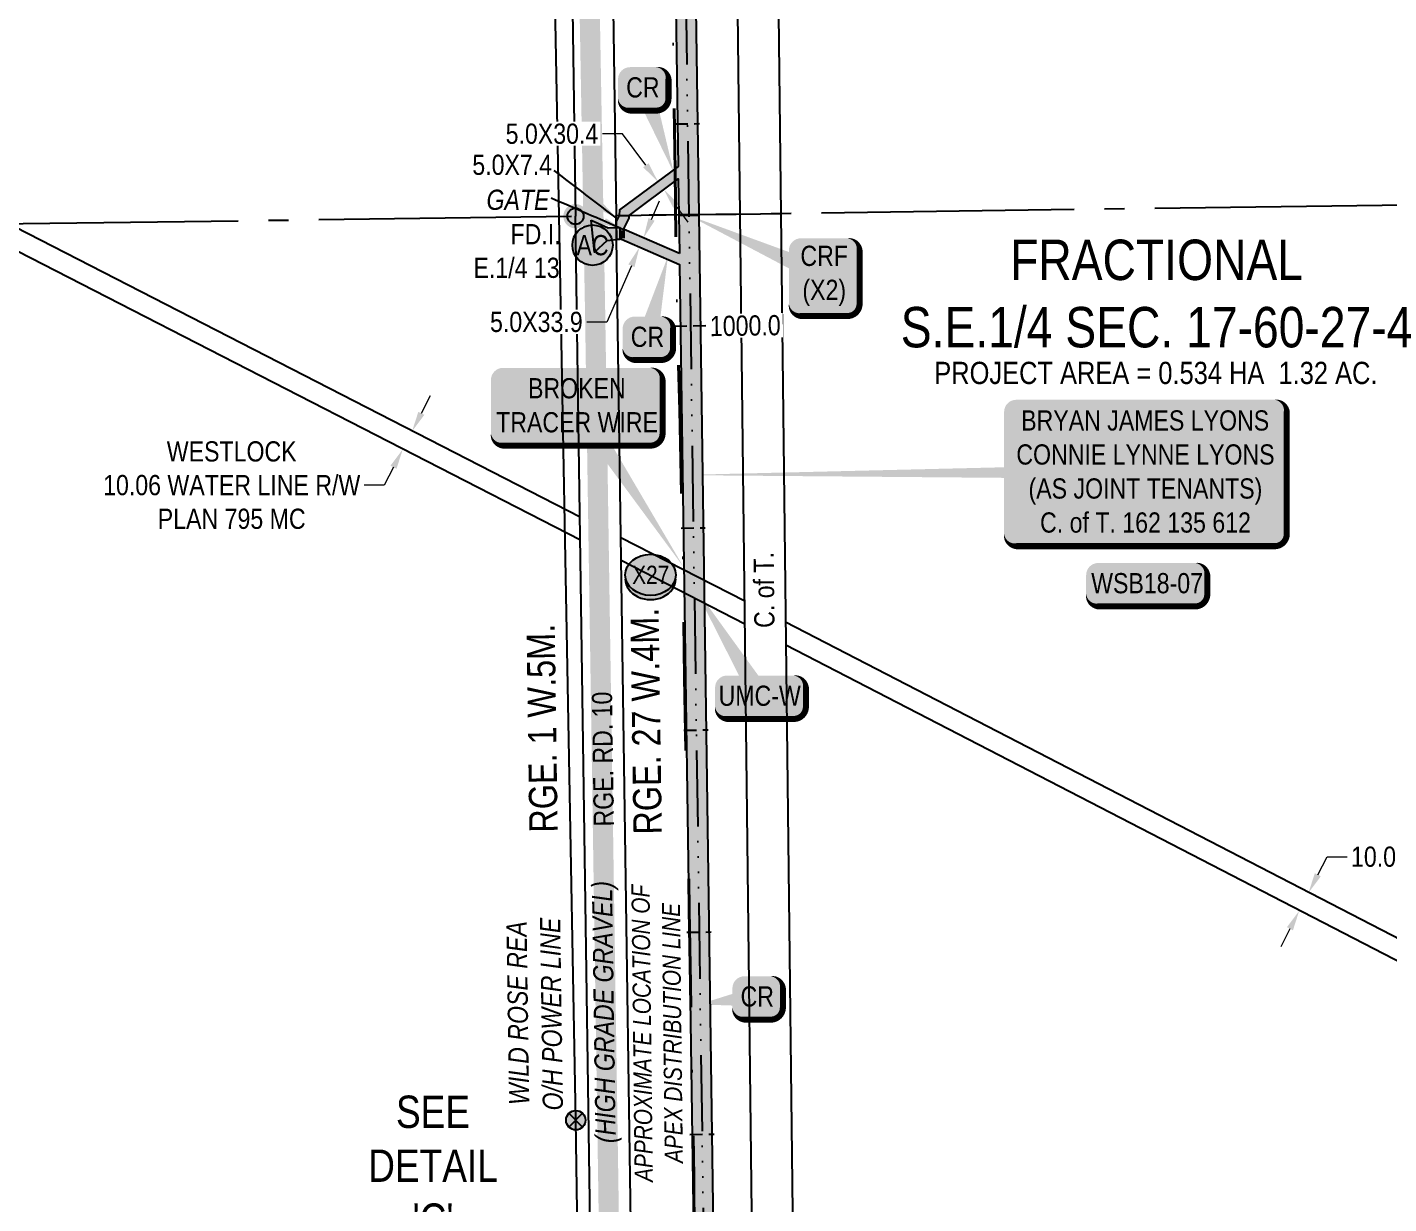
# Model space of a CAD drawing. Extents: x 57693 to 70573, y 5994359 to 6008381.
# Drawn here: x 64818 to 65492, y 6002083 to 6002665 of the extents above; entities that cross this region are included whole.
import ezdxf
from ezdxf.enums import TextEntityAlignment as Align

# ---------------------------------------------------------------- set-up
doc = ezdxf.new("R2010")
doc.units = 0
doc.header["$LTSCALE"] = 5
doc.header["$PDSIZE"] = -3
for name, pattern in [('COOP2', [10, 5, -1, 0, -1, 0, -1, 0, -1, 0, -1]), ('DASHDOT', [25.4, 12.7, -6.35, 0, -6.35]), ('foc-QUARTERLINE', [33, 25, -3, 2, -3]), ('foc-TIELINE', [1.875, 1.25, -0.625])]:
    doc.linetypes.add(name, pattern=pattern)
doc.layers.get('Defpoints').update_dxf_attribs({"color": 9})
for name, color, linetype in [('AS-FENCE', 48, 'foc-FENCE'), ('AS-OWNER', 7, 'Continuous'), ('AS-POWER', 104, 'foc-POWER'), ('AS-POWER-EXISTING-PP', 72, 'Continuous'), ('AS-POWER-T', 104, 'Continuous'), ('AS-ROADS', 254, 'Continuous'), ('C-SYMBOL', 7, 'Continuous'), ('CG-NOTES', 7, 'Continuous'), ('D-TXT', 6, 'Continuous'), ('DETAIL-T', 7, 'Continuous'), ('F-RW', 190, 'Continuous'), ('L-AREAREQUIRED', 7, 'Continuous'), ('L-MON', 1, 'Continuous'), ('L-QSEC', 8, 'foc-QUARTERLINE'), ('L-ROAD-T', 7, 'Continuous'), ('L-SEC', 7, 'Continuous'), ('L-TITLEDB', 4, 'Continuous'), ('L-TITLEDB-T', 4, 'Continuous'), ('P-APEX RECON PAY ITEMS', 240, 'Continuous'), ('P-APEX RECON-10m BUFFER', 51, 'COOP2'), ('P-APEX RECON-LINE LIST', 240, 'Continuous'), ('P-APEX RECON-URBAN', 30, 'COOP2'), ('P-APEX RECON-WORK AREA', 104, 'Continuous'), ('P-BUFFER-PURPLE', 187, 'foc-TIELINE'), ('P-BUFFER-PURPLE-T', 187, 'Continuous'), ('P-CROSSINGS', 250, 'Continuous')]:
    doc.layers.add(name, color=color, linetype=linetype)
for name, color, linetype, lineweight in [('AS-GENERAL', 48, 'Continuous', 18), ('AS-RECON EXISTING', 151, 'DASHDOT', 40), ('F-RW-T', 190, 'Continuous', 9), ('P-APEX RECON-TWS-T', 104, 'Continuous', 9), ('T-TEXT', 48, 'Continuous', 18)]:
    doc.layers.add(name, color=color, linetype=linetype, lineweight=lineweight)
doc.styles.add('1.8', font='ARIALN.TTF', dxfattribs={"height": 2})
doc.styles.add('100L', font='ARIALN.TTF', dxfattribs={"height": 11})
doc.styles.add('175L', font='ARIALN.TTF', dxfattribs={"height": 10})
doc.styles.add('80', font='ARIALN.TTF', dxfattribs={"height": 10})
doc.styles.add('80CG', font='ARIALN.TTF', dxfattribs={"height": 10})
doc.styles.add('80L', font='ARIALN.TTF', dxfattribs={"height": 10})
doc.styles.add('80LS', font='ARIALNI.TTF', dxfattribs={"height": 10})
doc.styles.add('Crossing', font='ARIALN.TTF', dxfattribs={"height": 10})
doc.styles.add('foc-LtypeFont', font='ARIALN.TTF', dxfattribs={"height": 7.35})
doc.linetypes.add('foc-FENCE', pattern='A,10,-1,["X",foc-LtypeFont,S=0.2,R=0,X=-0.625,Y=-0.75],-1.24', length=12.24)
doc.linetypes.add('foc-POWER', pattern='A,6,-1,["P",foc-LtypeFont,S=0.2,R=0,X=-0.625,Y=-0.75],-1.24,4', length=12.24)
doc.dimstyles.new('Compass 1 000', dxfattribs={"dimtxt": 1.8, "dimasz": 2, "dimexe": 0.2, "dimexo": 0.0625, "dimgap": 0.5, "dimtad": 0, "dimtih": 1, "dimtoh": 1, "dimzin": 0, "dimdsep": 46, "dimtxsty": '1.8', "dimcen": 0.1, "dimse1": 1, "dimse2": 1, "dimclrd": 256, "dimclrt": 256, "dimaunit": 1, "dimadec": 4, "dimazin": 0, "dimtfac": 0.06, "dimtofl": 0, "dimtmove": 0, "dimatfit": 0, "dimfxl": 0.2, "dimtolj": 1, "dimtzin": 0, "dimlwd": -1, "dimarcsym": 0})
doc.dimstyles.new('Compass 5 000', dxfattribs={"dimscale": 5, "dimtxt": 9, "dimasz": 2, "dimexe": 0.2, "dimexo": 0.0625, "dimgap": 0.5, "dimtad": 0, "dimtih": 1, "dimtoh": 1, "dimzin": 0, "dimdsep": 46, "dimtxsty": '80CG', "dimcen": 0.1, "dimse1": 1, "dimse2": 1, "dimclrd": 256, "dimclrt": 256, "dimaunit": 1, "dimadec": 4, "dimazin": 0, "dimtfac": 0.06, "dimtofl": 0, "dimtmove": 0, "dimatfit": 1, "dimfxl": 0.2, "dimtolj": 1, "dimtzin": 0, "dimlwd": -1, "dimarcsym": 0})

# ---------------------------------------------------------------- blocks, each defined once
blk = doc.blocks.new('fdia')
at = {"color": 255, "const_width": 1}
blk.add_lwpolyline([(-0.5, 0, 1), (0.5, 0, 1)], format="xyb", close=True, dxfattribs=at)
blk = doc.blocks.new('Fdiaa')
blk.add_blockref('fdia', (0, 0))
blk = doc.blocks.new('fdib')
at = {"color": 1, "const_width": 1.6}
blk.add_lwpolyline([(-0.4, 0, 1), (0.4, 0, 1)], format="xyb", close=True, dxfattribs=at)
at = {"color": 1}
blk.add_circle((0, 0), 0.8, dxfattribs=at)
blk = doc.blocks.new('Fdibb')
blk.add_blockref('fdib', (0, 0))
blk = doc.blocks.new('fdicc')
for name in ['Fdibb', 'Fdiaa']:
    blk.add_blockref(name, (0, 0))
blk = doc.blocks.new('FDI')
blk.add_blockref('fdicc', (0, 0))
blk = doc.blocks.new('POWERPOLE')
h = blk.add_hatch(color=255)
edge = h.paths.add_edge_path()
edge.add_arc((0, 0), 0.96, 0, 360)
at = {"linetype": 'Continuous'}
for p, q in [((0.68, -0.68), (-0.68, 0.68)), ((-0.68, -0.68), (0.68, 0.68))]:
    blk.add_line(p, q, dxfattribs=at)
blk.add_circle((0, 0), 0.96, dxfattribs=at)
blk = doc.blocks.new('*U467')
h = blk.add_hatch(color=59)
edge = h.paths.add_edge_path()
edge.add_line((-64, -37), (64, -37))
edge.add_arc((64, -31), 6, 270, 360)
edge.add_line((70, -31), (70, 29.5))
edge.add_arc((64, 29.5), 6, 0, 90)
edge.add_line((64, 35.5), (-64, 35.5))
edge.add_arc((-64, 29.5), 6, 90, 180)
edge.add_line((-70, 29.5), (-70, -31))
edge.add_arc((-64, -31), 6, 180, 270)
at = {"color": 1, "flags": 128}
blk.add_lwpolyline([(-64, -37, 3, 3, 0), (64, -37, 3, 3, 0.414214), (70, -31, 3, 3, 0), (70, 29.5, 3, 0, 0.414214), (64, 35.5, 0, 0, 0), (-64, 35.5, 0, 0, 0.414214), (-70, 29.5, 0, 0, 0), (-70, -31, 0, 3, 0.414214)], format="xyseb", close=True, dxfattribs=at)
blk.add_lwpolyline([(-232.38, -1.8, 0, 7.5, 0), (0, 0, 0, 0, 0)], format="xyseb", dxfattribs=at)
at = {"color": 1, "style": '80'}
blk.add_attdef('ENTER_TEXT_001', (-35.99, -5), '', height=10, dxfattribs=at)
blk = doc.blocks.new('*D479')
at = {"layer": 'Defpoints', "color": 0, "transparency": 16777216}
for p in [(65452.56, 6002237.25), (65453.54, 6002236.75), (65448.92, 6002227.82)]:
    blk.add_point(p, dxfattribs=at)
at = {"layer": 'F-RW-T', "transparency": 16777216}
for p, q in [((65457.15, 6002246.13), (65461.74, 6002255.02)), ((65461.74, 6002255.02), (65471.74, 6002255.02)), ((65443.36, 6002219.43), (65438.77, 6002210.55))]:
    blk.add_line(p, q, dxfattribs=at)
for points in [[(65455.67, 6002246.9), (65458.63, 6002245.37), (65452.56, 6002237.25)], [(65441.88, 6002220.2), (65444.84, 6002218.67), (65447.95, 6002228.32)]]:
    blk.add_solid(points, dxfattribs=at)
at = {"layer": 'F-RW-T', "transparency": 16777216, "insert": (65537.23, 6002255.02), "char_height": 10, "attachment_point": 5, "style": '80CG'}
blk.add_mtext('\\A1;WESTLOCK\\P10.06 WATER LINE R/W\\PPLAN 795 MC', dxfattribs=at)
blk = doc.blocks.new('*U436')
at = {"true_color": 0xffffa8}
h = blk.add_hatch(color=51, dxfattribs=at)
edge = h.paths.add_edge_path()
edge.add_line((-24, -11.5), (24, -11.5))
edge.add_arc((24, -5.5), 6, 270, 360)
edge.add_line((30, -5.5), (30, 4))
edge.add_arc((24, 4), 6, 0, 90)
edge.add_line((24, 10), (-24, 10))
edge.add_arc((-24, 4), 6, 90, 180)
edge.add_line((-30, 4), (-30, -5.5))
edge.add_arc((-24, -5.5), 6, 180, 270)
at = {"color": 240, "flags": 128}
blk.add_lwpolyline([(-24, -11.5, 3, 3, 0), (24, -11.5, 3, 3, 0.414214), (30, -5.5, 3, 3, 0), (30, 4, 3, 0, 0.414214), (24, 10, 0, 0, 0), (-24, 10, 0, 0, 0.414214), (-30, 4, 0, 0, 0), (-30, -5.5, 0, 3, 0.414214)], format="xyseb", close=True, dxfattribs=at)
for points in [[(-24.67, -8.43, 0, 10, 0), (0, 0, 5, 5, 0)], [(21.05, -6.93, 0, 10, 0), (0, 0, 5, 5, 0)]]:
    blk.add_lwpolyline(points, format="xyseb", dxfattribs=at)
at = {"color": 4, "style": '80'}
blk.add_attdef('OTHER_001', (-14.7, -5), '', height=10, dxfattribs=at)
blk = doc.blocks.new('*D503')
at = {"layer": 'Defpoints', "color": 0, "transparency": 16777216}
for p in [(64954.09, 6002493.86), (64949.48, 6002484.93), (65008.85, 6002465.58)]:
    blk.add_point(p, dxfattribs=at)
at = {"layer": 'F-RW-T', "transparency": 16777216}
for p, q in [((65013.44, 6002474.46), (65018.03, 6002483.35)), ((64999.65, 6002447.76), (64995.06, 6002438.88)), ((64995.06, 6002438.88), (64985.06, 6002438.88))]:
    blk.add_line(p, q, dxfattribs=at)
for points in [[(65011.96, 6002475.22), (65014.92, 6002473.7), (65008.85, 6002465.58)], [(64998.17, 6002448.53), (65001.13, 6002447), (65004.24, 6002456.65)]]:
    blk.add_solid(points, dxfattribs=at)
at = {"layer": 'F-RW-T', "transparency": 16777216, "insert": (64919.57, 6002438.88), "char_height": 10, "attachment_point": 5, "style": '80CG'}
blk.add_mtext('\\A1;WESTLOCK\\P10.06 WATER LINE R/W\\PPLAN 795 MC', dxfattribs=at)
blk = doc.blocks.new('*U1187')
h = blk.add_hatch(color=255)
h.dxf.hatch_style = 1
edge = h.paths.add_edge_path()
edge.add_arc((0, 0), 9.99, 0, 360)
at = {"color": 170}
blk.add_circle((0, 0), 9.99, dxfattribs=at)
at = {"color": 170, "style": '175L'}
blk.add_text('AC', height=10, dxfattribs=at).set_placement((0, 0), align=Align.MIDDLE_CENTER)
blk = doc.blocks.new('*U1795')
at = {"true_color": 0xffffa8}
h = blk.add_hatch(color=51, dxfattribs=at)
edge = h.paths.add_edge_path()
edge.add_line((-6.5, -11.5), (6.5, -11.5))
edge.add_arc((6.5, -5.5), 6, 270, 360)
edge.add_line((12.5, -5.5), (12.5, 4))
edge.add_arc((6.5, 4), 6, 0, 90)
edge.add_line((6.5, 10), (-6.5, 10))
edge.add_arc((-6.5, 4), 6, 90, 180)
edge.add_line((-12.5, 4), (-12.5, -5.5))
edge.add_arc((-6.5, -5.5), 6, 180, 270)
at = {"color": 240, "flags": 128}
blk.add_lwpolyline([(-6.5, -11.5, 3, 3, 0), (6.5, -11.5, 3, 3, 0.414214), (12.5, -5.5, 3, 3, 0), (12.5, 4, 3, 0, 0.414214), (6.5, 10, 0, 0, 0), (-6.5, 10, 0, 0, 0.414214), (-12.5, 4, 0, 0, 0), (-12.5, -5.5, 0, 3, 0.414214)], format="xyseb", close=True, dxfattribs=at)
for points in [[(-29.11, -3.97, 0, 10, 0), (0, 0, 5, 5, 0)], [(11.03, -3.01, 0, 10, 0), (0, 0, 5, 5, 0)]]:
    blk.add_lwpolyline(points, format="xyseb", dxfattribs=at)
at = {"color": 4, "style": '80'}
blk.add_attdef('OTHER_001', (-14.7, -5), '', height=10, dxfattribs=at)
blk = doc.blocks.new('*U1821')
at = {"true_color": 0xffffa8}
h = blk.add_hatch(color=51, dxfattribs=at)
edge = h.paths.add_edge_path()
edge.add_line((-36.5, -20), (36.5, -20))
edge.add_arc((36.5, -14), 6, 270, 360)
edge.add_line((42.5, -14), (42.5, 12.5))
edge.add_arc((36.5, 12.5), 6, 0, 90)
edge.add_line((36.5, 18.5), (-36.5, 18.5))
edge.add_arc((-36.5, 12.5), 6, 90, 180)
edge.add_line((-42.5, 12.5), (-42.5, -14))
edge.add_arc((-36.5, -14), 6, 180, 270)
at = {"color": 240, "flags": 128}
blk.add_lwpolyline([(-36.5, -20, 3, 3, 0), (36.5, -20, 3, 3, 0.414214), (42.5, -14, 3, 3, 0), (42.5, 12.5, 3, 0, 0.414214), (36.5, 18.5, 0, 0, 0), (-36.5, 18.5, 0, 0, 0.414214), (-42.5, 12.5, 0, 0, 0), (-42.5, -14, 0, 3, 0.414214)], format="xyseb", close=True, dxfattribs=at)
for points in [[(52.87, -80.04, 0, 10, 0), (0, 0, 5, 5, 0)], [(11.03, -3.01, 0, 10, 0), (0, 0, 5, 5, 0)]]:
    blk.add_lwpolyline(points, format="xyseb", dxfattribs=at)
at = {"color": 4, "style": '80'}
blk.add_attdef('OTHER_001', (-14.7, -5), '', height=10, dxfattribs=at)
blk = doc.blocks.new('*U1822')
at = {"true_color": 0xffffa8}
h = blk.add_hatch(color=51, dxfattribs=at)
edge = h.paths.add_edge_path()
edge.add_line((-16.5, -11.5), (16.5, -11.5))
edge.add_arc((16.5, -5.5), 6, 270, 360)
edge.add_line((22.5, -5.5), (22.5, 4))
edge.add_arc((16.5, 4), 6, 0, 90)
edge.add_line((16.5, 10), (-16.5, 10))
edge.add_arc((-16.5, 4), 6, 90, 180)
edge.add_line((-22.5, 4), (-22.5, -5.5))
edge.add_arc((-16.5, -5.5), 6, 180, 270)
at = {"color": 240, "flags": 128}
for points in [[(-32.93, 54.05, 0, 10, 0), (0, 0, 5, 5, 0)], [(11.03, -3.01, 0, 10, 0), (0, 0, 5, 5, 0)]]:
    blk.add_lwpolyline(points, format="xyseb", dxfattribs=at)
blk.add_lwpolyline([(-16.5, -11.5, 3, 3, 0), (16.5, -11.5, 3, 3, 0.414214), (22.5, -5.5, 3, 3, 0), (22.5, 4, 3, 0, 0.414214), (16.5, 10, 0, 0, 0), (-16.5, 10, 0, 0, 0.414214), (-22.5, 4, 0, 0, 0), (-22.5, -5.5, 0, 3, 0.414214)], format="xyseb", close=True, dxfattribs=at)
at = {"color": 4, "style": '80'}
blk.add_attdef('OTHER_001', (-14.7, -5), '', height=10, dxfattribs=at)
blk = doc.blocks.new('*D1823')
at = {"layer": 'Defpoints', "color": 0, "transparency": 16777216}
for p in [(65121.41, 6002556.66), (65127.73, 6002553.92), (65129.72, 6002558.5)]:
    blk.add_point(p, dxfattribs=at)
at = {"layer": 'P-APEX RECON-TWS-T', "transparency": 16777216}
for p, q in [((65127.39, 6002570.42), (65131.38, 6002579.59)), ((65117.42, 6002547.49), (65105.3, 6002519.63)), ((65105.3, 6002519.63), (65095.3, 6002519.63))]:
    blk.add_line(p, q, dxfattribs=at)
for points in [[(65125.86, 6002571.08), (65128.92, 6002569.75), (65123.4, 6002561.25)], [(65115.89, 6002548.16), (65118.95, 6002546.83), (65121.41, 6002556.66)]]:
    blk.add_solid(points, dxfattribs=at)
at = {"layer": 'P-APEX RECON-TWS-T', "transparency": 16777216, "insert": (65070.36, 6002519.63), "char_height": 10, "attachment_point": 5, "style": '80CG', "bg_fill": 3, "box_fill_scale": 1.1, "bg_fill_color": 256, "bg_fill_true_color": 13158600, "bg_fill_transparency": 0}
blk.add_mtext('\\A1;5.0X33.9', dxfattribs=at)
blk = doc.blocks.new('*D1824')
at = {"layer": 'Defpoints', "color": 0, "transparency": 16777216}
for p in [(65127.53, 6002586.92), (65130.53, 6002589.14), (65130.51, 6002582.9)]:
    blk.add_point(p, dxfattribs=at)
at = {"layer": 'P-APEX RECON-TWS-T', "transparency": 16777216}
for p, q in [((65113.02, 6002612.74), (65103.02, 6002612.74)), ((65124.57, 6002597.17), (65113.02, 6002612.74)), ((65139.47, 6002577.1), (65145.42, 6002569.07))]:
    blk.add_line(p, q, dxfattribs=at)
for points in [[(65125.91, 6002598.16), (65123.23, 6002596.18), (65130.53, 6002589.14)], [(65140.8, 6002578.09), (65138.13, 6002576.1), (65133.51, 6002585.13)]]:
    blk.add_solid(points, dxfattribs=at)
at = {"layer": 'P-APEX RECON-TWS-T', "transparency": 16777216, "insert": (65078.1, 6002612.74), "char_height": 10, "attachment_point": 5, "style": '80CG', "bg_fill": 3, "box_fill_scale": 1.1, "bg_fill_color": 256, "bg_fill_true_color": 13158600, "bg_fill_transparency": 0}
blk.add_mtext('\\A1;5.0X30.4', dxfattribs=at)
blk = doc.blocks.new('*U1826')
at = {"true_color": 0xffffa8}
h = blk.add_hatch(color=51, dxfattribs=at)
edge = h.paths.add_edge_path()
edge.add_line((-6.5, -11.5), (6.5, -11.5))
edge.add_arc((6.5, -5.5), 6, 270, 360)
edge.add_line((12.5, -5.5), (12.5, 4))
edge.add_arc((6.5, 4), 6, 0, 90)
edge.add_line((6.5, 10), (-6.5, 10))
edge.add_arc((-6.5, 4), 6, 90, 180)
edge.add_line((-12.5, 4), (-12.5, -5.5))
edge.add_arc((-6.5, -5.5), 6, 180, 270)
at = {"color": 240, "flags": 128}
for points in [[(9.93, 39.88, 0, 10, 0), (0, 0, 5, 5, 0)], [(11.03, -3.01, 0, 10, 0), (0, 0, 5, 5, 0)]]:
    blk.add_lwpolyline(points, format="xyseb", dxfattribs=at)
blk.add_lwpolyline([(-6.5, -11.5, 3, 3, 0), (6.5, -11.5, 3, 3, 0.414214), (12.5, -5.5, 3, 3, 0), (12.5, 4, 3, 0, 0.414214), (6.5, 10, 0, 0, 0), (-6.5, 10, 0, 0, 0.414214), (-12.5, 4, 0, 0, 0), (-12.5, -5.5, 0, 3, 0.414214)], format="xyseb", close=True, dxfattribs=at)
at = {"color": 4, "style": '80'}
blk.add_attdef('OTHER_001', (-14.7, -5), '', height=10, dxfattribs=at)
blk = doc.blocks.new('*U1827')
at = {"true_color": 0xffffa8}
h = blk.add_hatch(color=51, dxfattribs=at)
edge = h.paths.add_edge_path()
edge.add_line((-6.5, -11.5), (6.5, -11.5))
edge.add_arc((6.5, -5.5), 6, 270, 360)
edge.add_line((12.5, -5.5), (12.5, 4))
edge.add_arc((6.5, 4), 6, 0, 90)
edge.add_line((6.5, 10), (-6.5, 10))
edge.add_arc((-6.5, 4), 6, 90, 180)
edge.add_line((-12.5, 4), (-12.5, -5.5))
edge.add_arc((-6.5, -5.5), 6, 180, 270)
at = {"color": 240, "flags": 128}
blk.add_lwpolyline([(-6.5, -11.5, 3, 3, 0), (6.5, -11.5, 3, 3, 0.414214), (12.5, -5.5, 3, 3, 0), (12.5, 4, 3, 0, 0.414214), (6.5, 10, 0, 0, 0), (-6.5, 10, 0, 0, 0.414214), (-12.5, 4, 0, 0, 0), (-12.5, -5.5, 0, 3, 0.414214)], format="xyseb", close=True, dxfattribs=at)
for points in [[(15.11, -42.21, 0, 10, 0), (0, 0, 5, 5, 0)], [(11.03, -3.01, 0, 10, 0), (0, 0, 5, 5, 0)]]:
    blk.add_lwpolyline(points, format="xyseb", dxfattribs=at)
at = {"color": 4, "style": '80'}
blk.add_attdef('OTHER_001', (-14.7, -5), '', height=10, dxfattribs=at)
blk = doc.blocks.new('*U1828')
at = {"true_color": 0xffffa8}
h = blk.add_hatch(color=51, dxfattribs=at)
edge = h.paths.add_edge_path()
edge.add_line((-11.5, -20), (11.5, -20))
edge.add_arc((11.5, -14), 6, 270, 360)
edge.add_line((17.5, -14), (17.5, 12.5))
edge.add_arc((11.5, 12.5), 6, 0, 90)
edge.add_line((11.5, 18.5), (-11.5, 18.5))
edge.add_arc((-11.5, 12.5), 6, 90, 180)
edge.add_line((-17.5, 12.5), (-17.5, -14))
edge.add_arc((-11.5, -14), 6, 180, 270)
at = {"color": 240, "flags": 128}
for points in [[(-67.43, 29.95, 0, 10, 0), (0, 0, 5, 5, 0)], [(3.96, 6.11, 0, 10, 0), (0, 0, 5, 5, 0)]]:
    blk.add_lwpolyline(points, format="xyseb", dxfattribs=at)
blk.add_lwpolyline([(-11.5, -20, 3, 3, 0), (11.5, -20, 3, 3, 0.414214), (17.5, -14, 3, 3, 0), (17.5, 12.5, 3, 0, 0.414214), (11.5, 18.5, 0, 0, 0), (-11.5, 18.5, 0, 0, 0.414214), (-17.5, 12.5, 0, 0, 0), (-17.5, -14, 0, 3, 0.414214)], format="xyseb", close=True, dxfattribs=at)
at = {"color": 4, "style": '80'}
blk.add_attdef('OTHER_001', (-14.7, -5), '', height=10, dxfattribs=at)
blk = doc.blocks.new('xing2')
h = blk.add_hatch(color=50)
h.dxf.hatch_style = 1
edge = h.paths.add_edge_path()
edge.add_ellipse((0, 0), major_axis=(-12.5, 0), ratio=0.816297, start_angle=0, end_angle=360)
h = blk.add_hatch(color=250)
h.dxf.hatch_style = 1
edge = h.paths.add_edge_path()
edge.add_ellipse((0, -2.05), major_axis=(-12.5, 0), ratio=0.816297, start_angle=0, end_angle=180)
edge.add_line((12.5, -2.05), (12.5, 0))
edge.add_ellipse((0, 0), major_axis=(-12.5, 0), ratio=0.816297, start_angle=0, end_angle=180, ccw=False)
edge.add_line((-12.5, 0), (-12.5, -2.05))
at = {"color": 250}
blk.add_ellipse((0, 0), major_axis=(-12.5, 0), ratio=0.816297, dxfattribs=at)
blk.add_ellipse((0, -2.05), major_axis=(-12.5, 0), ratio=0.816297, start_param=0, end_param=3.141593, dxfattribs=at)
at = {"color": 250, "style": 'Crossing'}
blk.add_attdef('CROSSING', text='', height=9, dxfattribs=at).set_placement((0.09, 0.02), align=Align.MIDDLE_CENTER)
at = {"color": 250, "style": 'Crossing', "flags": 1}
for tag, p in [('OWNER', (0.09, -12.49)), ('DESCRIPTION', (0.09, -25.77)), ('LOCATION', (0.09, -39.3)), ('DWG_REF', (0.09, -52.84))]:
    blk.add_attdef(tag, text='', height=9, dxfattribs=at).set_placement(p, align=Align.MIDDLE_CENTER)

msp = doc.modelspace()

# ---------------------------------------------------------------- hatches: boundary and pattern name
at = {"layer": 'AS-ROADS'}
h = msp.add_hatch(color=256, dxfattribs=at)
h.dxf.hatch_style = 1
h.paths.add_polyline_path([(65097.458, 6002569.948), (65105.962, 6002566.158), (65111.652, 6002566.341), (65111.713, 6002560.471), (65105.167, 6002559.738), (65099.171, 6002554.174)])
at = {"layer": 'P-APEX RECON-10m BUFFER'}
h = msp.add_hatch(color=256, dxfattribs=at)
h.dxf.hatch_style = 1
h.paths.add_polyline_path([(65116.337, 6002572.263), (65116.35, 6002572.398), (65140.619, 6002590.403), (65140.875, 6002572.594), (65150.866, 6002572.729), (65147.946, 6002776.228), (65152.987, 6002776.3), (65152.7, 6002796.283), (65147.659, 6002796.211), (65147.427, 6002812.397), (65152.634, 6002812.472), (65152.347, 6002832.455), (65147.14, 6002832.38), (65143.378, 6003094.545), (65148.123, 6003094.613), (65147.836, 6003114.596), (65143.091, 6003114.528), (65142.73, 6003139.688), (65147.868, 6003139.762), (65147.581, 6003159.745), (65142.443, 6003159.671), (65140.239, 6003313.291), (65156.032, 6003331.464), (65162.463, 6003331.528), (65161.935, 6003377.405), (65156.212, 6003377.328), (65156.347, 6003352.791), (65151.24, 6003352.691), (65151.423, 6003341.394), (65130.193, 6003316.965), (65132.452, 6003159.528), (65127.598, 6003159.458), (65127.885, 6003139.475), (65132.739, 6003139.545), (65133.1, 6003114.384), (65127.853, 6003114.309), (65128.14, 6003094.326), (65133.386, 6003094.401), (65137.149, 6002832.237), (65132.364, 6002832.168), (65132.651, 6002812.185), (65137.435, 6002812.254), (65137.668, 6002796.068), (65132.717, 6002795.997), (65133.004, 6002776.014), (65137.954, 6002776.085), (65140.531, 6002596.559), (65111.581, 6002575.081), (65111.335, 6002572.435), (65111.218, 6002572.194)])
h = msp.add_hatch(color=256, dxfattribs=at)
h.dxf.hatch_style = 1
h.paths.add_polyline_path([(65141.148, 6002553.528), (65113.775, 6002565.431), (65113.502, 6002565.465), (65116.226, 6002571.068), (65116.337, 6002572.263), (65111.218, 6002572.194), (65109.878, 6002569.438), (65110.003, 6002560.855), (65112.452, 6002560.559), (65141.227, 6002548.045), (65148.236, 6002059.592), (65158.227, 6002059.777), (65150.866, 6002572.729), (65140.875, 6002572.594)])

# ---------------------------------------------------------------- linework, layer by layer
at = {"layer": 'AS-FENCE'}
msp.add_line((65140.59, 6002572.55), (65150.76, 6002572.541), dxfattribs=at)
at = {"layer": 'AS-FENCE', "flags": 128}
msp.add_lwpolyline([(65126.229, 6002572.634), (65126.227, 6002572.632), (65169.273, 6002572.951)], dxfattribs=at)
at = {"layer": 'AS-POWER', "flags": 128}
msp.add_lwpolyline([(65101.065, 6001748.32), (65093.292, 6001852.217), (65091.856, 6001989.74), (65089.874, 6002124.713), (65082.293, 6002537.081), (65077.274, 6002807.902), (65071.065, 6003218.803), (65069.696, 6003343.293)], dxfattribs=at)
at = {"layer": 'AS-RECON EXISTING', "flags": 128}
msp.add_lwpolyline([(65128.201, 6003387.82), (65128.71, 6003345.042), (65129.565, 6003318.623), (65130.393, 6003298.667), (65131.991, 6003255.842), (65133.085, 6003207.789), (65133.527, 6003164.157), (65134.265, 6003117.597), (65135.431, 6003072.229), (65136.585, 6002992.203), (65137.19, 6002884.541), (65137.431, 6002821.02), (65137.263, 6002771.815), (65137.234, 6002730.717), (65137.89, 6002684.334), (65138.316, 6002639.18), (65139.058, 6002594.537), (65139.542, 6002553.349), (65140.206, 6002516.501), (65141.41, 6002476.067), (65142.482, 6002422.225), (65143.091, 6002383.856), (65143.747, 6002343.802), (65144.465, 6002302.394), (65145.546, 6002264.303), (65146.064, 6002228.671), (65146.654, 6002192.249), (65147.596, 6002146.658), (65148.32, 6002096.615), (65148.501, 6002061.747)], dxfattribs=at)
at = {"layer": 'AS-ROADS', "const_width": 9.993, "flags": 128}
msp.add_lwpolyline([(65075.299, 6004280.926), (65091.006, 6002993.903), (65099.505, 6002521.34), (65111.344, 6001737.821), (65124.757, 6000932.43), (65125.889, 6000881.5), (65127.248, 6000854.337), (65127.928, 6000831.702), (65127.248, 6000797.975), (65126.566, 6000768.579), (65125.66, 6000755.677), (65126.566, 6000723.901), (65128.378, 6000674.555), (65127.699, 6000640.602), (65139.497, 5999837.648), (65150.936, 5999013.719), (65172.534, 5997603.263), (65172.769, 5997576.238), (65173.004, 5997542.398), (65174.65, 5997493.519)], dxfattribs=at)
at = {"layer": 'AS-ROADS', "flags": 128}
msp.add_lwpolyline([(65097.458, 6002569.948), (65105.962, 6002566.158), (65111.652, 6002566.341), (65111.713, 6002560.471), (65105.167, 6002559.738), (65099.171, 6002554.174)], close=True, dxfattribs=at)
at = {"layer": 'F-RW', "flags": 128}
for points in [[(65092.25, 6002411.724), (64598.155, 6002665.088)], [(65092.087, 6002423.105), (64619.621, 6002665.377)], [(66103.93, 6001901.201), (66003.434, 6001953.083), (65193.727, 6002371.1)], [(66104.055, 6001889.825), (66003.559, 6001941.708), (65988.692, 6001949.383), (65931.58, 6001978.868), (65193.861, 6002359.721)]]:
    msp.add_lwpolyline(points, dxfattribs=at)
at = {"layer": 'F-RW'}
for points in [[(65173.493, 6002381.512), (65112.187, 6002412.932)], [(65173.627, 6002370.155), (65112.352, 6002401.561)]]:
    msp.add_lwpolyline(points, dxfattribs=at)
at = {"layer": 'L-QSEC', "flags": 128}
for points in [[(65996.465, 6002584.128), (65109.798, 6002572.175)], [(63477.882, 6002550.623), (65089.734, 6002571.98)]]:
    msp.add_lwpolyline(points, dxfattribs=at)
at = {"layer": 'L-SEC', "flags": 128}
for points in [[(65078.098, 6003376.208), (65089.734, 6002571.98)], [(65098.201, 6003376.499), (65109.837, 6002572.271)], [(65171.198, 6002572.72), (65161.94, 6003377.037)], [(65182.043, 6003377.317), (65191.297, 6002572.997)], [(65180.695, 6001768.829), (65171.198, 6002572.72)], [(65191.297, 6002572.997), (65200.793, 6001769.085)], [(65101.426, 6001767.82), (65089.734, 6002571.98)], [(65121.529, 6001768.076), (65109.837, 6002572.272)]]:
    msp.add_lwpolyline(points, dxfattribs=at)
at = {"layer": 'L-TITLEDB', "flags": 128}
msp.add_lwpolyline([(65171.194, 6002573.003), (65191.293, 6002573.274)], dxfattribs=at)
at = {"layer": 'P-APEX RECON-URBAN', "ltscale": 1.5, "flags": 128}
msp.add_lwpolyline([(65145.064, 6003498.53), (65150.592, 6003495.59), (65153.801, 6003491.736), (65157.416, 6003484.725), (65159.202, 6003476.487), (65159.86, 6003450.811), (65161.16, 6003386.082), (65161.385, 6003345.24), (65135.216, 6003315.128), (65153.296, 6002055.208), (65175.007, 6001991.337), (65173.183, 6001959.447), (65156.979, 6001922.628), (65159.591, 6001688.926), (65195.685, 6001578.759), (65196.595, 6001503.578), (65160.397, 6001420.703), (65161.948, 6001319.593), (65162.944, 6001308.589), (65162.829, 6001289.295), (65162.318, 6001269.391), (65178.153, 6000191.692), (65240.238, 6000154.276), (65241.38, 6000056.533), (65234.98, 6000030.24), (65229.608, 6000016.338), (65221.563, 6000003.6)], dxfattribs=at)
at = {"layer": 'P-APEX RECON-WORK AREA', "flags": 128}
for points in [[(65137.954, 6002776.085), (65140.531, 6002596.559), (65111.581, 6002575.081), (65111.335, 6002572.435), (65111.218, 6002572.194), (65116.337, 6002572.263), (65116.35, 6002572.398), (65140.619, 6002590.403), (65140.875, 6002572.594), (65150.866, 6002572.729), (65147.946, 6002776.228)], [(65141.148, 6002553.528), (65113.775, 6002565.431), (65113.502, 6002565.465), (65116.226, 6002571.068), (65116.337, 6002572.263), (65111.218, 6002572.194), (65109.878, 6002569.438), (65110.003, 6002560.855), (65112.452, 6002560.559), (65141.227, 6002548.045), (65148.236, 6002059.592), (65158.227, 6002059.777), (65150.866, 6002572.729), (65140.875, 6002572.594), (65141.148, 6002553.528)]]:
    msp.add_lwpolyline(points, dxfattribs=at)
at = {"layer": 'P-BUFFER-PURPLE'}
for p, q in [((65141.997, 6002417.647), (65153.996, 6002417.819)), ((65143.432, 6002317.657), (65155.431, 6002317.829)), ((65144.867, 6002217.667), (65156.865, 6002217.839)), ((65146.301, 6002117.678), (65158.3, 6002117.85))]:
    msp.add_line(p, q, dxfattribs=at)

# ---------------------------------------------------------------- block references
at = {"layer": 'AS-OWNER'}
ref = msp.add_blockref('*U467', (65371.835, 6002445.687), dxfattribs=dict(at, xscale=0.999252397, yscale=0.999252397, zscale=0.999252397, rotation=359.9999884413987))
ref.add_attrib('ENTER_TEXT_001', 'BRYAN JAMES LYONS', (65310.33, 6002465.934), dxfattribs={"layer": '0', "color": 1, "height": 9.99252, "rotation": 359.999988, "style": '80'})
ref.add_attrib('ENTER_TEXT_002', 'CONNIE LYNNE LYONS', (65307.941, 6002449.103), dxfattribs={"layer": '0', "color": 1, "height": 9.99252, "rotation": 359.999988, "style": '80'})
ref.add_attrib('ENTER_TEXT_003', '(AS JOINT TENANTS)', (65313.969, 6002432.271), dxfattribs={"layer": '0', "color": 1, "height": 9.99252, "rotation": 359.999988, "style": '80'})
ref.add_attrib('ENTER_TEXT_004', 'C. of T. 162 135 612', (65319.675, 6002415.44), dxfattribs={"layer": '0', "color": 1, "height": 9.99252, "rotation": 359.999988, "style": '80'})
at = {"layer": 'AS-POWER-EXISTING-PP', "xscale": 4.999999999999973, "yscale": 4.999999999999973, "zscale": 4.999999999999973}
msp.add_blockref('POWERPOLE', (65089.874, 6002124.713), dxfattribs=at)
at = {"layer": 'P-APEX RECON PAY ITEMS'}
ref = msp.add_blockref('*U1821', (65090.355, 6002478.46), dxfattribs=dict(at, xscale=0.999252397, yscale=0.999252397, zscale=0.999252397))
ref.add_attrib('OTHER_001', 'BROKEN', (65066.243, 6002481.876), dxfattribs={"layer": '0', "color": 4, "height": 9.9925, "style": '80'})
ref.add_attrib('OTHER_002', 'TRACER WIRE', (65050.463, 6002465.045), dxfattribs={"layer": '0', "color": 4, "height": 9.99252, "style": '80'})
ref = msp.add_blockref('*U1822', (65181.295, 6002334.729), dxfattribs=dict(at, xscale=0.999252397, yscale=0.999252397, zscale=0.999252397))
ref.add_attrib('OTHER_001', 'UMC-W', (65160.57, 6002329.729), dxfattribs={"layer": '0', "color": 4, "height": 9.9925, "style": '80'})
ref = msp.add_blockref('*U1795', (65179.888, 6002185.947), dxfattribs=dict(at, xscale=0.999252397, yscale=0.999252397, zscale=0.999252397))
ref.add_attrib('OTHER_001', 'CR', (65171.432, 6002180.947), dxfattribs={"layer": '0', "color": 4, "height": 9.9925, "style": '80'})
at = {"layer": 'P-APEX RECON-LINE LIST'}
ref = msp.add_blockref('*U436', (65372.463, 6002390.42), dxfattribs=dict(at, xscale=0.999252397, yscale=0.999252397, zscale=0.999252397, rotation=359.9999884413987))
ref.add_attrib('OTHER_001', 'WSB18-07', (65344.983, 6002385.42), dxfattribs={"layer": '0', "color": 4, "height": 9.9925, "rotation": 359.999988, "style": '80'})
at = {"layer": 'P-CROSSINGS', "xscale": 0.999252397, "yscale": 0.999252397, "zscale": 0.999252397}
msp.add_blockref('xing2', (65126.873, 6002394.529), dxfattribs=at).add_auto_attribs({'CROSSING': 'X27'})

# ---------------------------------------------------------------- texts
at = {"layer": 'AS-POWER-T', "insert": (65056.951, 6002126.178), "char_height": 9.99252, "attachment_point": 1, "rotation": 90.841295, "style": '175L'}
msp.add_mtext_dynamic_manual_height_columns('\\pi5.9778;{\\fArial Narrow|b0|i1|c0|p34;WILD ROSE REA \\P\\pi3.0195;O/H POWER LINE}', width=100.90671, gutter_width=50, heights=[0], dxfattribs=at)
at = {"layer": 'AS-RECON EXISTING', "linetype": 'Continuous', "insert": (65119.029, 6002094.514), "char_height": 8.98561, "attachment_point": 1, "rotation": 90.635104, "style": '80'}
msp.add_mtext_dynamic_manual_height_columns('\\pi-0.37831;{\\fArial Narrow|b0|i1|c0|p18;APPROXIMATE LOCATION OF \\P\\pi8.8004;APEX DISTRIBUTION LINE}', width=146.7459, gutter_width=44.962, heights=[0], dxfattribs=at)
at = {"layer": 'C-SYMBOL', "color": 3, "insert": (65377.334, 6002533.606), "char_height": 19.98505, "attachment_point": 5, "rotation": 359.999988, "style": '175L'}
msp.add_mtext_dynamic_manual_height_columns('FRACTIONAL \\PS.E.1/4 SEC. 17-60-27-4', width=255.56656, gutter_width=47.46, heights=[0], dxfattribs=at)
at = {"layer": 'D-TXT', "color": 3, "char_height": 13.98953, "attachment_point": 1, "rotation": 90.811017, "style": '80L'}
for s, width, insert in [('RGE. 27 W.4M.', 111.07042, (65118.472, 6002265.928)), ('RGE. 1 W.5M.', 102.15091, (65066.928, 6002266.881))]:
    msp.add_mtext_dynamic_manual_height_columns(s, width=width, gutter_width=47.5, heights=[0], dxfattribs=dict(at, insert=insert))
at = {"layer": 'DETAIL-T', "color": 3, "insert": (65019.219, 6002102.076), "char_height": 16, "width": 63.63613, "attachment_point": 5, "style": '80CG'}
msp.add_mtext("SEE\\PDETAIL\\P'C'", dxfattribs=at)
at = {"layer": 'L-AREAREQUIRED', "color": 5, "style": '100L'}
msp.add_text('PROJECT AREA = 0.534 HA  1.32 AC.', height=10.99178, rotation=359.999988, dxfattribs=at).set_placement((65377.01, 6002485.658), align=Align.BOTTOM_CENTER)
at = {"layer": 'L-ROAD-T', "style": '80L'}
msp.add_text('RGE. RD. 10', height=9.98505, rotation=90.811016, dxfattribs=at).set_placement((65103.301, 6002303.384), align=Align.MIDDLE_CENTER)
at = {"layer": 'L-TITLEDB-T', "insert": (65178.538, 6002344.406), "char_height": 9.99252, "attachment_point": 1, "rotation": 90.650048, "style": '80'}
msp.add_mtext_dynamic_manual_height_columns('\\pi23.822;C. of T.', width=83.65389, gutter_width=44.931, heights=[0], dxfattribs=at)
at = {"layer": 'T-TEXT', "style": '80LS'}
msp.add_text('(HIGH GRADE GRAVEL)', height=9.99252, rotation=90.811016, dxfattribs=at).set_placement((65103.742, 6002178.203), align=Align.MIDDLE_CENTER)

# ---------------------------------------------------------------- dimensions: what is measured, and where the dimension line sits
at = {"layer": 'F-RW-T', "color": 3}
for base, p1, p2, picture, middle in [((65008.854, 6002465.575), (64949.477, 6002484.931), (64954.089, 6002493.861), '*D503', (64919.572, 6002438.876)), ((65452.565, 6002237.248), (65448.924, 6002227.817), (65453.536, 6002236.746), '*D479', (65537.234, 6002255.018))]:
    dim = msp.add_linear_dim(base=base, p1=p1, p2=p2, angle=62.683768, text='WESTLOCK\\P10.06 WATER LINE R/W\\PPLAN 795 MC', dimstyle='Compass 5 000', dxfattribs=at)
    dim.commit()
    dim.dimension.update_dxf_attribs({"geometry": picture, "text_midpoint": middle, "dimtype": 161})

# ---------------------------------------------------------------- next in the draw order: texts
at = {"layer": 'P-BUFFER-PURPLE-T', "insert": (65173.704, 6002522.859), "char_height": 10, "width": 35.18384, "attachment_point": 2, "rotation": 0.822149, "style": '1.8', "bg_fill": 3, "box_fill_scale": 1.1, "bg_fill_color": 256, "bg_fill_transparency": 0}
msp.add_mtext('1000.0', dxfattribs=at)

# ---------------------------------------------------------------- next in the draw order: dimensions: what is measured, and where the dimension line sits
at = {"layer": 'P-APEX RECON-TWS-T'}
dim = msp.add_linear_dim(base=(65121.408, 6002556.664), p1=(65129.721, 6002558.497), p2=(65127.729, 6002553.915), angle=246.496904, text='5.0X33.9', dimstyle='Compass 5 000', override={"dimtfill": 1}, dxfattribs=at)
dim.commit()
dim.dimension.update_dxf_attribs({"geometry": '*D1823', "text_midpoint": (65070.356, 6002519.628), "dimtype": 161})

# ---------------------------------------------------------------- next in the draw order: linework, layer by layer
at = {"layer": 'P-BUFFER-PURPLE'}
msp.add_line((65138.562, 6002517.608), (65154.561, 6002517.837), dxfattribs=at)

# ---------------------------------------------------------------- next in the draw order: block references
at = {"layer": 'P-APEX RECON PAY ITEMS'}
ref = msp.add_blockref('*U1826', (65125.558, 6002512.329), dxfattribs=dict(at, xscale=0.999252397, yscale=0.999252397, zscale=0.999252397))
ref.add_attrib('OTHER_001', 'CR', (65117.102, 6002507.329), dxfattribs={"layer": '0', "color": 4, "height": 9.9925, "style": '80'})

# ---------------------------------------------------------------- next in the draw order: dimensions: what is measured, and where the dimension line sits
at = {"layer": 'P-APEX RECON-TWS-T'}
dim = msp.add_linear_dim(base=(65130.531, 6002589.14), p1=(65130.51, 6002582.904), p2=(65127.533, 6002586.916), angle=126.572363, text='5.0X30.4', dimstyle='Compass 5 000', override={"dimtfill": 1}, dxfattribs=at)
dim.commit()
dim.dimension.update_dxf_attribs({"geometry": '*D1824', "text_midpoint": (65078.102, 6002612.738), "dimtype": 161})

# ---------------------------------------------------------------- next in the draw order: linework, layer by layer
at = {"layer": 'AS-GENERAL', "const_width": 1.999, "flags": 128}
msp.add_lwpolyline([(65113.19, 6002565.039), (65113.19, 6002561.041)], dxfattribs=at)
at = {"layer": 'P-BUFFER-PURPLE'}
msp.add_line((65139.127, 6002617.626), (65151.126, 6002617.798), dxfattribs=at)

# ---------------------------------------------------------------- next in the draw order: block references
at = {"layer": 'CG-NOTES', "xscale": 0.999252397, "yscale": 0.999252397, "zscale": 0.999252397}
msp.add_blockref('*U1187', (65098.187, 6002557.66), dxfattribs=at)
at = {"layer": 'L-MON', "xscale": 4.999999999999972, "yscale": 4.999999999999972, "zscale": 4.999999999999972}
msp.add_blockref('FDI', (65089.734, 6002571.98), dxfattribs=at)
at = {"layer": 'P-APEX RECON PAY ITEMS'}
ref = msp.add_blockref('*U1827', (65123.276, 6002635.746), dxfattribs=dict(at, xscale=0.999252397, yscale=0.999252397, zscale=0.999252397))
ref.add_attrib('OTHER_001', 'CR', (65114.821, 6002630.746), dxfattribs={"layer": '0', "color": 4, "height": 9.9925, "style": '80'})
ref = msp.add_blockref('*U1828', (65212.851, 6002542.585), dxfattribs=dict(at, xscale=0.999252397, yscale=0.999252397, zscale=0.999252397))
ref.add_attrib('OTHER_001', 'CRF', (65201.073, 6002547.381), dxfattribs={"layer": '0', "color": 4, "height": 9.9925, "style": '80'})
ref.add_attrib('OTHER_002', '(X2)', (65202.044, 6002530.557), dxfattribs={"layer": '0', "color": 4, "height": 9.9925, "style": '80'})

# ---------------------------------------------------------------- next in the draw order: texts
at = {"layer": 'L-MON', "insert": (65026.393, 6002568.113), "char_height": 9.99252, "attachment_point": 1, "style": '175L'}
msp.add_mtext_dynamic_manual_height_columns('\\pi31.198;FD.I.\\P\\pi12.862;E.1/4 13', width=54.05943, gutter_width=50, heights=[0], dxfattribs=at)
at = {"layer": 'P-APEX RECON-TWS-T', "insert": (65038.676, 6002602.428), "char_height": 9.9925, "attachment_point": 1, "style": '175L'}
msp.add_mtext_dynamic_manual_height_columns('5.0X7.4', width=39.02906, gutter_width=50, heights=[0], dxfattribs=at)
at = {"layer": 'T-TEXT', "insert": (65045.693, 6002585.126), "char_height": 9.99252, "attachment_point": 1, "style": '175L'}
msp.add_mtext_dynamic_manual_height_columns('{\\fArial Narrow|b0|i1|c0|p34;GATE}', width=31.80532, gutter_width=50, heights=[0], dxfattribs=at)

# ---------------------------------------------------------------- next in the draw order: leaders
at = {"layer": 'P-APEX RECON-TWS-T', "path_type": 1}
msp.add_leader([(65110.563, 6002570.628), (65079.127, 6002594.652)], dimstyle='Compass 5 000', override={"dimtfill": 1}, dxfattribs=at)
at = {"layer": 'T-TEXT', "path_type": 1}
msp.add_leader([(65113.245, 6002565.492), (65077.628, 6002580.932)], dimstyle='Compass 1 000', override={"dimasz": 10, "dimgap": 0.5, "dimtad": 0}, dxfattribs=at)

doc.saveas('drawing.dxf')
